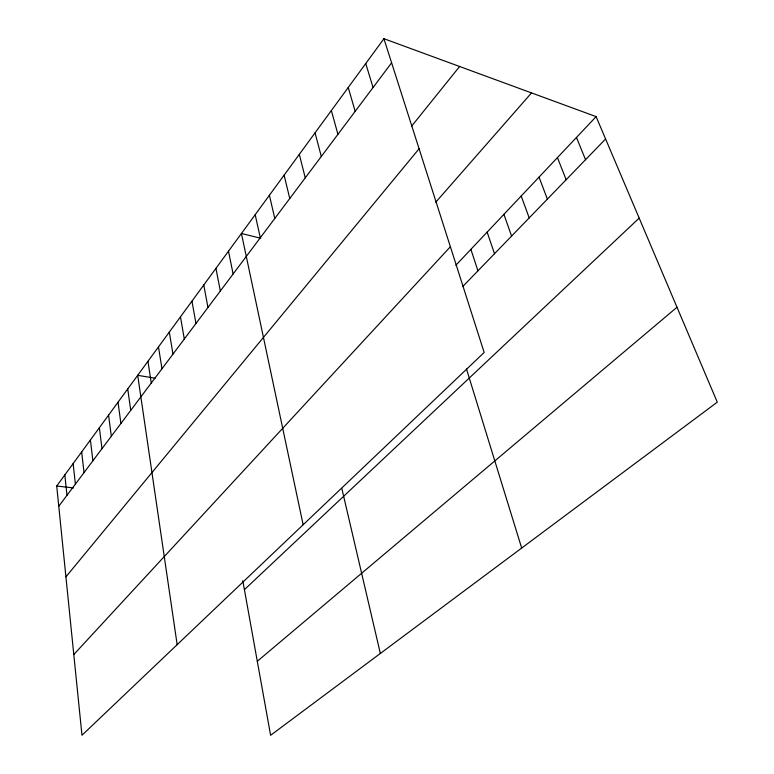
<?xml version="1.0" encoding="UTF-8"?>
<svg xmlns="http://www.w3.org/2000/svg" width="774" height="774" viewBox="0 0 774 774"><rect width="100%" height="100%" fill="white"/><g stroke="black" fill="none" stroke-linecap="round" stroke-linejoin="round"><path stroke-width="1.16" d="M383.914 38.7L484.166 352.47L81.976 735.261L56.715 486.033L383.914 38.7L596.115 116.632L717.285 402.17L270.61 735.3L242.813 580.732M58.766 506.264L391.615 62.81M411.72 126.046L459.611 66.496M65.916 576.853L419.082 148.763M435.772 202.188L531.535 92.909M73.791 654.543L450.381 246.732M455.886 265.24L596.115 116.632M462.697 286.583L605.597 138.981M244.42 589.653L639.179 218.123M257.297 661.286L676.998 307.239M56.715 486.033L73.501 487.92M155.1 378.234L137.704 375.313L177.159 644.674M260.761 238.257L241.43 233.496L303.147 524.753M576.466 137.453L585.55 159.696M557.444 157.615L566.152 179.732M539.033 177.13L547.382 199.121M521.192 196.025L529.203 217.9M503.903 214.35L511.585 236.089M487.136 232.113L494.518 253.727M470.882 249.354L477.955 270.823M466.49 369.014L521.676 548.06M365.754 63.536L373.058 87.539M348.242 87.472L355.179 111.359M331.349 110.566L337.938 134.328M315.057 132.847L321.307 156.474M299.315 154.355L305.266 177.856M284.116 175.147L289.766 198.512M341.818 488.423L380.344 653.459M269.41 195.242L274.78 218.462M255.197 214.688L260.296 237.753M228.485 251.192L233.119 273.967M215.936 268.355L220.348 290.985M203.765 284.996L207.964 307.481M191.942 301.154L195.957 323.484M180.468 316.847L184.289 339.022M169.322 332.085L172.96 354.115M158.486 346.897L161.96 368.772M147.95 361.303L151.259 383.024M127.729 388.945L130.748 410.365M118.025 402.209L120.899 423.475M108.573 415.135L111.321 436.246M99.372 427.712L101.984 448.678M90.403 439.98L92.89 460.791M81.657 451.929L84.037 472.595M73.133 463.578L75.397 484.098M64.823 474.946L66.98 495.312"/></g></svg>
